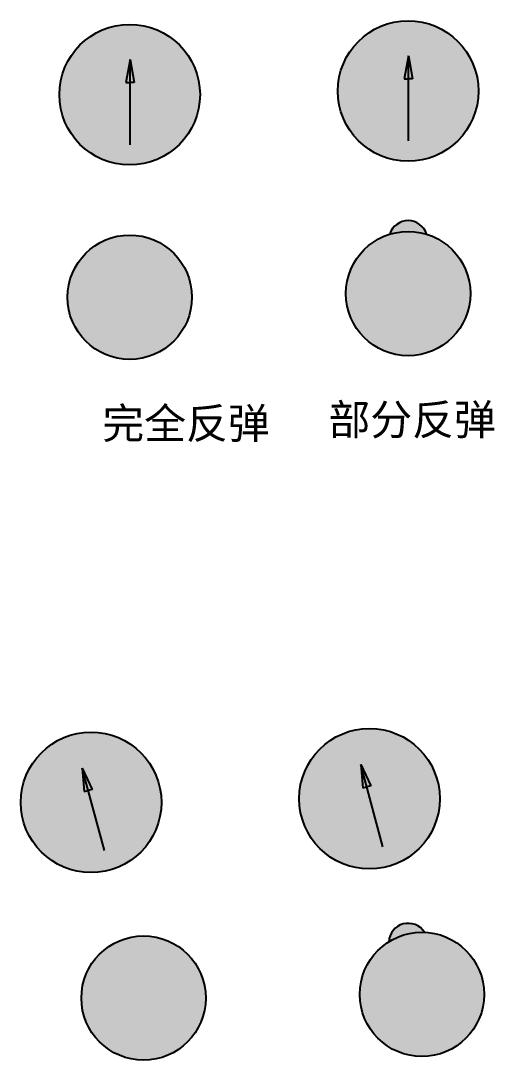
# Model space of a CAD drawing. Header units: millimetres. Extents: x -168 to 2937, y -666 to 1342.
# Drawn here: x 1100.4 to 1177.5, y 427.8 to 597.2 of the extents above; entities that cross this region are included whole.
import ezdxf

# ---------------------------------------------------------------- set-up
doc = ezdxf.new("R2010")
doc.units = ezdxf.units.MM
doc.styles.add('说明', font='', dxfattribs={"height": 3})
doc.styles.get('说明').set_extended_font_data('SimSun')

msp = doc.modelspace()

# ---------------------------------------------------------------- hatches: boundary and pattern name
h = msp.add_hatch(color=151)
h.set_gradient(color1=(61, 117, 240), one_color=1, tint=1, name='SPHERICAL')
h.paths.add_polyline_path([(1129.58, 585.12, 1), (1106.69, 585.12, 1)])
h = msp.add_hatch(color=151)
h.set_gradient(color1=(61, 117, 240), one_color=1, tint=1, name='SPHERICAL')
h.paths.add_polyline_path([(1174.91, 585.71, 1), (1152.02, 585.71, 1)])
for points in [[(1163.53, 591.46), (1163.53, 587.72), (1162.85, 587.72)], [(1164.2, 587.72), (1163.53, 591.46), (1163.53, 587.72)], [(1118.19, 590.87), (1118.19, 587.12), (1117.52, 587.12)], [(1118.86, 587.12), (1118.19, 590.87), (1118.19, 587.12)], [(1110.41, 475.34), (1111.38, 471.73), (1110.73, 471.55)], [(1112.03, 471.9), (1110.41, 475.34), (1111.38, 471.73)], [(1155.75, 475.94), (1156.72, 472.32), (1156.07, 472.15)], [(1157.37, 472.5), (1155.75, 475.94), (1156.72, 472.32)]]:
    msp.add_hatch(color=7).paths.add_polyline_path(points)
h = msp.add_hatch(color=151)
h.set_gradient(color1=(61, 117, 240), one_color=1, tint=1, name='SPHERICAL')
h.paths.add_polyline_path([(1166.48, 562.38, 0.732743), (1160.48, 562.39, -0.151375)])
h = msp.add_hatch(color=151)
h.set_gradient(color1=(52, 60, 57), one_color=1, tint=1, name='SPHERICAL')
h.paths.add_polyline_path([(1153.33, 552.7, 1), (1173.6, 552.7, 1)])
h = msp.add_hatch(color=151)
h.set_gradient(color1=(52, 60, 57), one_color=1, tint=1, name='SPHERICAL')
h.paths.add_polyline_path([(1108, 552.11, 1), (1128.27, 552.11, 1)])
h = msp.add_hatch(color=151)
h.set_gradient(color1=(61, 117, 240), one_color=1, tint=1, name='SPHERICAL')
h.paths.add_polyline_path([(1122.9, 472.74, 1), (1100.79, 466.81, 1)])
h = msp.add_hatch(color=151)
h.set_gradient(color1=(61, 117, 240), one_color=1, tint=1, name='SPHERICAL')
h.paths.add_polyline_path([(1168.24, 473.33, 1), (1146.12, 467.41, 1)])
h = msp.add_hatch(color=151)
h.set_gradient(color1=(61, 117, 240), one_color=1, tint=1, name='SPHERICAL')
h.paths.add_polyline_path([(1166.13, 448.61, 0.732743), (1160.33, 447.07, -0.151375)])
h = msp.add_hatch(color=151)
h.set_gradient(color1=(52, 60, 57), one_color=1, tint=1, name='SPHERICAL')
h.paths.add_polyline_path([(1110.6, 435.27, 1), (1130.18, 440.51, 1)])
h = msp.add_hatch(color=151)
h.set_gradient(color1=(52, 60, 57), one_color=1, tint=1, name='SPHERICAL')
h.paths.add_polyline_path([(1155.93, 435.86, 1), (1175.51, 441.11, 1)])

# ---------------------------------------------------------------- linework, layer by layer
at = {"color": 7}
for p, q in [((1163.53, 591.46), (1162.85, 587.72)), ((1163.53, 577.57), (1163.53, 591.46)), ((1163.53, 591.46), (1164.2, 587.72)), ((1118.19, 590.87), (1117.52, 587.12)), ((1118.19, 576.97), (1118.19, 590.87)), ((1118.19, 590.87), (1118.86, 587.12)), ((1117.52, 587.12), (1118.19, 587.12)), ((1118.86, 587.12), (1118.19, 587.12)), ((1162.85, 587.72), (1163.53, 587.72)), ((1164.2, 587.72), (1163.53, 587.72)), ((1114.01, 461.92), (1110.41, 475.34)), ((1110.41, 475.34), (1110.73, 471.55)), ((1110.41, 475.34), (1112.03, 471.9)), ((1159.34, 462.52), (1155.75, 475.94)), ((1155.75, 475.94), (1156.07, 472.15)), ((1155.75, 475.94), (1157.37, 472.5)), ((1110.73, 471.55), (1111.38, 471.73)), ((1112.03, 471.9), (1111.38, 471.73)), ((1156.07, 472.15), (1156.72, 472.32)), ((1157.37, 472.5), (1156.72, 472.32))]:
    msp.add_line(p, q, dxfattribs=at)
for centre, radius in [((1118.13, 585.12), 11.45), ((1163.47, 585.71), 11.45), ((1163.47, 552.7), 10.13), ((1118.13, 552.11), 10.13), ((1111.84, 469.78), 11.45), ((1157.18, 470.37), 11.45), ((1120.39, 437.89), 10.13), ((1165.72, 438.49), 10.13)]:
    msp.add_circle(centre, radius)
for centre, start, end in [((1163.48, 561.44), 17.4557, 162.383), ((1163.47, 446.92), 32.4557, 177.383)]:
    msp.add_arc(centre, 3.15, start, end)

# ---------------------------------------------------------------- texts
at = {"char_height": 5, "attachment_point": 1, "style": '说明'}
for s, insert in [('部分反弹', (1150.48, 534.65)), ('完全反弹', (1113.67, 534.05))]:
    msp.add_mtext_dynamic_manual_height_columns(s, width=34.0553, gutter_width=15, heights=[0], dxfattribs=dict(at, insert=insert))

doc.saveas('drawing.dxf')
